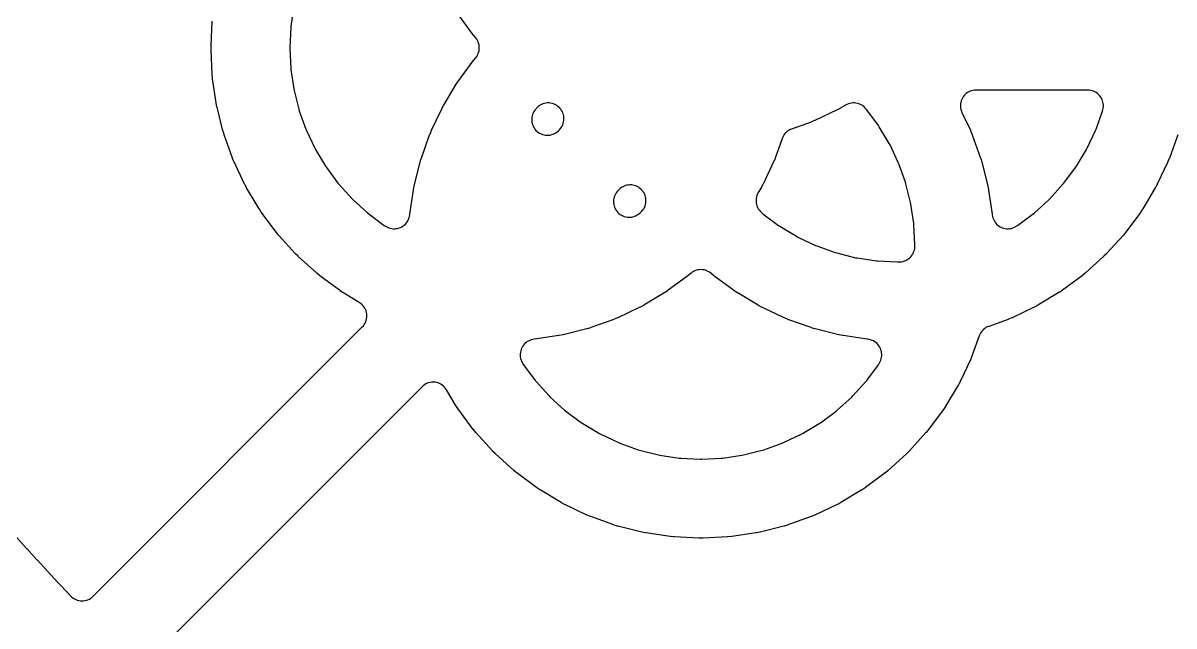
# Model space of a CAD drawing. Header units: millimetres. Extents: x -45 to 45, y -45 to 45.
# Drawn here: x -29.73 to -11.34, y -28.13 to -18.5 of the extents above; entities that cross this region are included whole.
import ezdxf

# ---------------------------------------------------------------- set-up
doc = ezdxf.new("R2010")
doc.units = ezdxf.units.MM
doc.layers.add('CUT_INNER', color=6, linetype='Continuous')
doc.layers.add('ENGRAVE', color=7, linetype='Continuous')

msp = doc.modelspace()

# ---------------------------------------------------------------- linework, layer by layer
at = {"layer": 'CUT_INNER'}
for points in [[(-25.4053, -18.2451), (-25.451, -18.5527), (-25.4534, -18.5771), (-25.4686, -18.8877), (-25.4686, -18.9123), (-25.4534, -19.2229), (-25.451, -19.2473), (-25.4053, -19.5549), (-25.4006, -19.579), (-25.325, -19.8806), (-25.3179, -19.9041), (-25.2131, -20.1969), (-25.2037, -20.2196), (-25.0708, -20.5007), (-25.0592, -20.5224), (-24.8993, -20.7891), (-24.8857, -20.8095), (-24.7004, -21.0593), (-24.6849, -21.0782), (-24.476, -21.3087), (-24.4587, -21.326), (-24.2282, -21.5349), (-24.2093, -21.5504), (-23.9595, -21.7357), (-23.9391, -21.7493), (-23.9313, -21.754), (-23.9102, -21.7653), (-23.8881, -21.7745), (-23.8653, -21.7816), (-23.8418, -21.7865), (-23.818, -21.7891), (-23.7941, -21.7894), (-23.7702, -21.7874), (-23.7466, -21.7831), (-23.7236, -21.7766), (-23.7012, -21.768), (-23.6798, -21.7572), (-23.6596, -21.7444), (-23.6406, -21.7298), (-23.6232, -21.7134), (-23.6074, -21.6954), (-23.5933, -21.676), (-23.5812, -21.6553), (-23.5712, -21.6336), (-23.5632, -21.611), (-23.5575, -21.5877), (-23.554, -21.564), (-23.554, -21.5636), (-23.5532, -21.5576), (-23.4958, -21.1705), (-23.4948, -21.1644), (-23.4839, -21.1098), (-23.4826, -21.1038), (-23.3875, -20.7242), (-23.3858, -20.7183), (-23.3697, -20.665), (-23.3677, -20.6592), (-23.2359, -20.2908), (-23.2337, -20.2851), (-23.2124, -20.2336), (-23.2099, -20.228), (-23.0426, -19.8743), (-23.0398, -19.8688), (-23.0136, -19.8197), (-23.0106, -19.8143), (-22.8094, -19.4787), (-22.8061, -19.4735), (-22.7752, -19.4272), (-22.7716, -19.4222), (-22.5385, -19.1079), (-22.5348, -19.103), (-22.4983, -19.0586), (-22.4837, -19.0389), (-22.4711, -19.0178), (-22.4606, -18.9957), (-22.4523, -18.9726), (-22.4463, -18.9488), (-22.4427, -18.9245), (-22.4415, -18.9), (-22.4427, -18.8755), (-22.4463, -18.8512), (-22.4523, -18.8274), (-22.4606, -18.8043), (-22.4711, -18.7822), (-22.4837, -18.7611), (-22.4983, -18.7414), (-22.5348, -18.697), (-22.5385, -18.6921), (-22.7716, -18.3778)], [(-29.8391, -26.7139), (-29.6756, -26.8954), (-29.6746, -26.8965), (-29.51, -27.0769), (-29.509, -27.0781), (-29.3433, -27.2575), (-29.3423, -27.2586), (-29.1755, -27.437), (-29.1745, -27.4382), (-29.0066, -27.6155), (-29.0056, -27.6167), (-28.9698, -27.654), (-28.9517, -27.6711), (-28.932, -27.6863), (-28.9109, -27.6995), (-28.8886, -27.7105), (-28.8653, -27.7192), (-28.8413, -27.7256), (-28.8167, -27.7296), (-28.7919, -27.7311), (-28.7671, -27.7301), (-28.7424, -27.7267), (-28.7183, -27.7208), (-28.6948, -27.7126), (-28.6723, -27.702), (-28.6509, -27.6893), (-28.6309, -27.6746), (-28.6125, -27.6579), (-24.3118, -23.3572), (-24.2949, -23.3385), (-24.28, -23.3182), (-24.2671, -23.2965), (-24.2566, -23.2736), (-24.2484, -23.2497), (-24.2426, -23.2252), (-24.2394, -23.2002), (-24.2386, -23.175), (-24.2405, -23.1498), (-24.2448, -23.125), (-24.2516, -23.1007), (-24.2609, -23.0772), (-24.2724, -23.0548), (-24.2862, -23.0337), (-24.302, -23.0141), (-24.3197, -22.9961), (-24.3391, -22.98), (-24.36, -22.966), (-24.6213, -22.8094), (-24.6265, -22.8061), (-24.6728, -22.7752), (-24.6778, -22.7716), (-24.9921, -22.5385), (-24.997, -22.5348), (-25.04, -22.4994), (-25.0446, -22.4954), (-25.3346, -22.2326), (-25.339, -22.2284), (-25.3784, -22.189), (-25.3826, -22.1846), (-25.6454, -21.8946), (-25.6494, -21.89), (-25.6848, -21.847), (-25.6885, -21.8421), (-25.9216, -21.5278), (-25.9252, -21.5228), (-25.9561, -21.4765), (-25.9594, -21.4713), (-26.1606, -21.1357), (-26.1636, -21.1303), (-26.1898, -21.0812), (-26.1926, -21.0757), (-26.3599, -20.722), (-26.3624, -20.7164), (-26.3837, -20.6649), (-26.3859, -20.6592), (-26.5177, -20.2908), (-26.5197, -20.285), (-26.5358, -20.2317), (-26.5375, -20.2258), (-26.6326, -19.8462), (-26.6339, -19.8402), (-26.6448, -19.7856), (-26.6458, -19.7795), (-26.7032, -19.3924), (-26.704, -19.3864), (-26.7094, -19.3309), (-26.7099, -19.3248), (-26.7291, -18.934), (-26.7292, -18.9278), (-26.7292, -18.8722), (-26.7291, -18.866), (-26.7099, -18.4752)], [(-11.2823, -20.2908), (-11.4141, -20.6592), (-11.4163, -20.6649), (-11.4376, -20.7164), (-11.4401, -20.722), (-11.6074, -21.0757), (-11.6102, -21.0812), (-11.6364, -21.1303), (-11.6394, -21.1357), (-11.8406, -21.4713), (-11.8439, -21.4765), (-11.8748, -21.5228), (-11.8784, -21.5278), (-12.1115, -21.8421), (-12.1152, -21.847), (-12.1506, -21.89), (-12.1546, -21.8946), (-12.4174, -22.1846), (-12.4216, -22.189), (-12.461, -22.2284), (-12.4654, -22.2326), (-12.7554, -22.4954), (-12.76, -22.4994), (-12.803, -22.5348), (-12.8079, -22.5385), (-13.1222, -22.7716), (-13.1272, -22.7752), (-13.1735, -22.8061), (-13.1787, -22.8094), (-13.5143, -23.0106), (-13.5197, -23.0136), (-13.5688, -23.0398), (-13.5743, -23.0426), (-13.928, -23.2099), (-13.9336, -23.2124), (-13.9851, -23.2337), (-13.9908, -23.2359), (-14.3017, -23.3472), (-14.3243, -23.3565), (-14.346, -23.3681), (-14.3664, -23.3817), (-14.3853, -23.3973), (-14.4027, -23.4147), (-14.4183, -23.4336), (-14.4319, -23.454), (-14.4435, -23.4757), (-14.4528, -23.4983), (-14.5641, -23.8092), (-14.5663, -23.8149), (-14.5876, -23.8664), (-14.5901, -23.872), (-14.7574, -24.2257), (-14.7602, -24.2312), (-14.7864, -24.2803), (-14.7894, -24.2857), (-14.9906, -24.6213), (-14.9939, -24.6265), (-15.0248, -24.6728), (-15.0284, -24.6778), (-15.2615, -24.9921), (-15.2652, -24.997), (-15.3006, -25.04), (-15.3046, -25.0446), (-15.5674, -25.3346), (-15.5716, -25.339), (-15.611, -25.3784), (-15.6154, -25.3826), (-15.9054, -25.6454), (-15.91, -25.6494), (-15.953, -25.6848), (-15.9579, -25.6885), (-16.2722, -25.9216), (-16.2772, -25.9252), (-16.3235, -25.9561), (-16.3287, -25.9594), (-16.6643, -26.1606), (-16.6697, -26.1636), (-16.7188, -26.1898), (-16.7243, -26.1926), (-17.078, -26.3599), (-17.0836, -26.3624), (-17.1351, -26.3837), (-17.1408, -26.3859), (-17.5092, -26.5177), (-17.515, -26.5197), (-17.5683, -26.5358), (-17.5742, -26.5375), (-17.9538, -26.6326), (-17.9598, -26.6339), (-18.0144, -26.6448), (-18.0205, -26.6458), (-18.4076, -26.7032), (-18.4136, -26.704), (-18.4691, -26.7094), (-18.4752, -26.7099), (-18.866, -26.7291), (-18.8722, -26.7292), (-18.9278, -26.7292), (-18.934, -26.7291), (-19.3248, -26.7099), (-19.3309, -26.7094), (-19.3864, -26.704), (-19.3924, -26.7032), (-19.7795, -26.6458), (-19.7856, -26.6448), (-19.8402, -26.6339), (-19.8462, -26.6326), (-20.2258, -26.5375), (-20.2317, -26.5358), (-20.285, -26.5197), (-20.2908, -26.5177), (-20.6592, -26.3859), (-20.6649, -26.3837), (-20.7164, -26.3624), (-20.722, -26.3599), (-21.0757, -26.1926), (-21.0812, -26.1898), (-21.1303, -26.1636), (-21.1357, -26.1606), (-21.4713, -25.9594), (-21.4765, -25.9561), (-21.5228, -25.9252), (-21.5278, -25.9216), (-21.8421, -25.6885), (-21.847, -25.6848), (-21.89, -25.6494), (-21.8946, -25.6454), (-22.1846, -25.3826), (-22.189, -25.3784), (-22.2284, -25.339), (-22.2326, -25.3346), (-22.4954, -25.0446), (-22.4994, -25.04), (-22.5348, -24.997), (-22.5385, -24.9921), (-22.7716, -24.6778), (-22.7752, -24.6728), (-22.8061, -24.6265), (-22.8094, -24.6213), (-22.966, -24.36), (-22.98, -24.3391), (-22.9961, -24.3197), (-23.0141, -24.302), (-23.0337, -24.2862), (-23.0548, -24.2724), (-23.0772, -24.2609), (-23.1007, -24.2516), (-23.125, -24.2448), (-23.1498, -24.2405), (-23.175, -24.2386), (-23.2002, -24.2394), (-23.2252, -24.2426), (-23.2497, -24.2484), (-23.2736, -24.2566), (-23.2965, -24.2671), (-23.3182, -24.28), (-23.3385, -24.2949), (-23.3572, -24.3118), (-27.6579, -28.6125)]]:
    msp.add_lwpolyline(points, dxfattribs=at)
for points in [[(-14.5281, -19.5761), (-14.5518, -19.5796), (-14.575, -19.5853), (-14.5976, -19.5931), (-14.6194, -19.6032), (-14.6401, -19.6152), (-14.6596, -19.6292), (-14.6776, -19.6449), (-14.694, -19.6624), (-14.7087, -19.6813), (-14.7215, -19.7015), (-14.7323, -19.7229), (-14.7411, -19.7452), (-14.7476, -19.7682), (-14.7519, -19.7918), (-14.754, -19.8157), (-14.7537, -19.8396), (-14.7512, -19.8634), (-14.7464, -19.8869), (-14.7393, -19.9098), (-14.7301, -19.9319), (-14.5901, -20.228), (-14.5876, -20.2336), (-14.5663, -20.2851), (-14.5641, -20.2908), (-14.4323, -20.6592), (-14.4303, -20.665), (-14.4142, -20.7183), (-14.4125, -20.7242), (-14.3174, -21.1038), (-14.3161, -21.1098), (-14.3052, -21.1644), (-14.3042, -21.1705), (-14.2468, -21.5576), (-14.246, -21.5636), (-14.246, -21.564), (-14.2423, -21.5889), (-14.2361, -21.6133), (-14.2274, -21.6369), (-14.2165, -21.6595), (-14.2033, -21.681), (-14.1881, -21.701), (-14.1709, -21.7193), (-14.152, -21.7359), (-14.1315, -21.7504), (-14.1096, -21.7628), (-14.0866, -21.773), (-14.0627, -21.7808), (-14.0381, -21.7862), (-14.0131, -21.789), (-13.988, -21.7894), (-13.9629, -21.7872), (-13.9382, -21.7825), (-13.9141, -21.7753), (-13.8909, -21.7658), (-13.8687, -21.754), (-13.8609, -21.7493), (-13.8405, -21.7357), (-13.5907, -21.5504), (-13.5718, -21.5349), (-13.3413, -21.326), (-13.324, -21.3087), (-13.1151, -21.0782), (-13.0996, -21.0593), (-12.9143, -20.8095), (-12.9007, -20.7891), (-12.7408, -20.5224), (-12.7292, -20.5007), (-12.5963, -20.2196), (-12.5869, -20.1969), (-12.484, -19.9092), (-12.477, -19.8863), (-12.4722, -19.8629), (-12.4697, -19.8391), (-12.4695, -19.8152), (-12.4716, -19.7914), (-12.476, -19.7678), (-12.4825, -19.7448), (-12.4913, -19.7226), (-12.5021, -19.7012), (-12.5149, -19.681), (-12.5296, -19.6622), (-12.5461, -19.6448), (-12.5641, -19.6291), (-12.5835, -19.6151), (-12.6042, -19.6031), (-12.6259, -19.5931), (-12.6485, -19.5852), (-12.6718, -19.5796), (-12.6954, -19.5761), (-12.7193, -19.575), (-14.5041, -19.575)], [(-21.5695, -19.9186), (-21.5812, -19.9406), (-21.5907, -19.9637), (-21.5978, -19.9876), (-21.6025, -20.0121), (-21.6047, -20.0369), (-21.6044, -20.0619), (-21.6017, -20.0866), (-21.5965, -20.111), (-21.5888, -20.1348), (-21.5789, -20.1577), (-21.5667, -20.1794), (-21.5525, -20.1999), (-21.5362, -20.2188), (-21.5182, -20.236), (-21.4985, -20.2514), (-21.4774, -20.2646), (-21.4551, -20.2758), (-21.4317, -20.2846), (-21.4077, -20.2911), (-21.383, -20.2951), (-21.3581, -20.2967), (-21.3332, -20.2958), (-21.3085, -20.2924), (-21.2843, -20.2865), (-21.2607, -20.2783), (-21.2381, -20.2678), (-21.2167, -20.255), (-21.1966, -20.2402), (-21.1781, -20.2235), (-21.1618, -20.2072), (-21.1457, -20.1895), (-21.1314, -20.1704), (-21.119, -20.15), (-21.1086, -20.1285), (-21.1003, -20.1061), (-21.0942, -20.083), (-21.0903, -20.0594), (-21.0886, -20.0356), (-21.0893, -20.0117), (-21.0922, -19.988), (-21.0974, -19.9647), (-21.1047, -19.942), (-21.1143, -19.92), (-21.1258, -19.8991), (-21.1393, -19.8794), (-21.1546, -19.8611), (-21.1716, -19.8443), (-21.1902, -19.8292), (-21.21, -19.816), (-21.2118, -19.8149), (-21.2334, -19.8034), (-21.2561, -19.794), (-21.2796, -19.7869), (-21.3036, -19.7821), (-21.3281, -19.7797), (-21.3526, -19.7797), (-21.377, -19.7821), (-21.4011, -19.7869), (-21.4245, -19.794), (-21.4472, -19.8034), (-21.4688, -19.8149), (-21.4892, -19.8286), (-21.5082, -19.8441), (-21.5256, -19.8615), (-21.5349, -19.8718), (-21.5504, -19.8907), (-21.5557, -19.8978)], [(-17.4743, -20.2065), (-17.496, -20.2181), (-17.5164, -20.2317), (-17.5353, -20.2473), (-17.5527, -20.2647), (-17.5683, -20.2836), (-17.5819, -20.304), (-17.5935, -20.3257), (-17.6028, -20.3483), (-17.7141, -20.6592), (-17.7163, -20.6649), (-17.7376, -20.7164), (-17.7401, -20.722), (-17.9074, -21.0757), (-17.9102, -21.0812), (-17.9364, -21.1303), (-17.9394, -21.1357), (-17.9851, -21.2118), (-17.9966, -21.2334), (-18.006, -21.2561), (-18.0131, -21.2796), (-18.0179, -21.3036), (-18.0203, -21.3281), (-18.0203, -21.3526), (-18.0179, -21.377), (-18.0131, -21.4011), (-18.006, -21.4245), (-17.9966, -21.4472), (-17.9851, -21.4688), (-17.9714, -21.4892), (-17.9559, -21.5082), (-17.9385, -21.5256), (-17.9282, -21.5349), (-17.9093, -21.5504), (-17.6595, -21.7357), (-17.6391, -21.7493), (-17.3724, -21.9092), (-17.3507, -21.9208), (-17.0696, -22.0537), (-17.0469, -22.0631), (-16.7541, -22.1679), (-16.7306, -22.175), (-16.429, -22.2506), (-16.4049, -22.2553), (-16.0973, -22.301), (-16.0729, -22.3034), (-15.7623, -22.3186), (-15.7377, -22.3186), (-15.7197, -22.3178), (-15.6953, -22.3153), (-15.6712, -22.3106), (-15.6477, -22.3034), (-15.6251, -22.294), (-15.6034, -22.2825), (-15.583, -22.2689), (-15.5641, -22.2533), (-15.5467, -22.2359), (-15.5311, -22.217), (-15.5175, -22.1966), (-15.506, -22.1749), (-15.4966, -22.1523), (-15.4894, -22.1288), (-15.4847, -22.1047), (-15.4822, -22.0803), (-15.4814, -22.0623), (-15.4814, -22.0377), (-15.4966, -21.7271), (-15.499, -21.7027), (-15.5447, -21.3951), (-15.5494, -21.371), (-15.625, -21.0694), (-15.6321, -21.0459), (-15.7369, -20.7531), (-15.7463, -20.7304), (-15.8792, -20.4493), (-15.8908, -20.4276), (-16.0507, -20.1609), (-16.0643, -20.1405), (-16.2496, -19.8907), (-16.2651, -19.8718), (-16.2744, -19.8615), (-16.2918, -19.8441), (-16.3108, -19.8286), (-16.3312, -19.8149), (-16.3528, -19.8034), (-16.3755, -19.794), (-16.3989, -19.7869), (-16.423, -19.7821), (-16.4474, -19.7797), (-16.4719, -19.7797), (-16.4964, -19.7821), (-16.5204, -19.7869), (-16.5439, -19.794), (-16.5666, -19.8034), (-16.5882, -19.8149), (-16.6643, -19.8606), (-16.6697, -19.8636), (-16.7188, -19.8898), (-16.7243, -19.8926), (-17.078, -20.0599), (-17.0836, -20.0624), (-17.1351, -20.0837), (-17.1408, -20.0859), (-17.4517, -20.1972)], [(-20.2397, -21.196), (-20.2542, -21.2153), (-20.2666, -21.236), (-20.2771, -21.2577), (-20.2854, -21.2804), (-20.2914, -21.3038), (-20.2952, -21.3276), (-20.2967, -21.3517), (-20.2958, -21.3758), (-20.2927, -21.3998), (-20.2872, -21.4233), (-20.2795, -21.4461), (-20.2696, -21.4682), (-20.2576, -21.4891), (-20.2437, -21.5088), (-20.2279, -21.5271), (-20.2105, -21.5438), (-20.1915, -21.5587), (-20.1712, -21.5717), (-20.1497, -21.5827), (-20.1272, -21.5916), (-20.104, -21.5982), (-20.0803, -21.6026), (-20.0562, -21.6047), (-20.0321, -21.6044), (-20.0081, -21.6019), (-19.9844, -21.597), (-19.9614, -21.5899), (-19.9391, -21.5805), (-19.9179, -21.5691), (-19.8978, -21.5557), (-19.8907, -21.5504), (-19.8718, -21.5349), (-19.8615, -21.5256), (-19.8441, -21.5082), (-19.8286, -21.4892), (-19.8149, -21.4688), (-19.8034, -21.4472), (-19.794, -21.4245), (-19.7869, -21.4011), (-19.7821, -21.377), (-19.7797, -21.3526), (-19.7797, -21.3281), (-19.7821, -21.3036), (-19.7869, -21.2796), (-19.794, -21.2561), (-19.8034, -21.2334), (-19.8149, -21.2118), (-19.816, -21.21), (-19.8292, -21.1902), (-19.8443, -21.1716), (-19.8611, -21.1546), (-19.8794, -21.1393), (-19.8991, -21.1258), (-19.92, -21.1143), (-19.942, -21.1047), (-19.9647, -21.0974), (-19.988, -21.0922), (-20.0117, -21.0893), (-20.0356, -21.0886), (-20.0594, -21.0903), (-20.083, -21.0942), (-20.1061, -21.1003), (-20.1285, -21.1086), (-20.15, -21.119), (-20.1704, -21.1314), (-20.1895, -21.1457), (-20.2072, -21.1618), (-20.2235, -21.1781)], [(-21.5889, -23.5577), (-21.6133, -23.5639), (-21.6369, -23.5726), (-21.6595, -23.5835), (-21.681, -23.5967), (-21.701, -23.6119), (-21.7193, -23.6291), (-21.7359, -23.648), (-21.7504, -23.6685), (-21.7628, -23.6904), (-21.773, -23.7134), (-21.7808, -23.7373), (-21.7862, -23.7619), (-21.789, -23.7869), (-21.7894, -23.812), (-21.7872, -23.8371), (-21.7825, -23.8618), (-21.7753, -23.8859), (-21.7658, -23.9091), (-21.754, -23.9313), (-21.7493, -23.9391), (-21.7357, -23.9595), (-21.5504, -24.2093), (-21.5349, -24.2282), (-21.326, -24.4587), (-21.3087, -24.476), (-21.0782, -24.6849), (-21.0593, -24.7004), (-20.8095, -24.8857), (-20.7891, -24.8993), (-20.5224, -25.0592), (-20.5007, -25.0708), (-20.2196, -25.2037), (-20.1969, -25.2131), (-19.9041, -25.3179), (-19.8806, -25.325), (-19.579, -25.4006), (-19.5549, -25.4053), (-19.2473, -25.451), (-19.2229, -25.4534), (-18.9123, -25.4686), (-18.8877, -25.4686), (-18.5771, -25.4534), (-18.5527, -25.451), (-18.2451, -25.4053), (-18.221, -25.4006), (-17.9194, -25.325), (-17.8959, -25.3179), (-17.6031, -25.2131), (-17.5804, -25.2037), (-17.2993, -25.0708), (-17.2776, -25.0592), (-17.0109, -24.8993), (-16.9905, -24.8857), (-16.7407, -24.7004), (-16.7218, -24.6849), (-16.4913, -24.476), (-16.474, -24.4587), (-16.2651, -24.2282), (-16.2496, -24.2093), (-16.0643, -23.9595), (-16.0507, -23.9391), (-16.046, -23.9313), (-16.0347, -23.9102), (-16.0255, -23.8881), (-16.0184, -23.8653), (-16.0135, -23.8418), (-16.0109, -23.818), (-16.0106, -23.7941), (-16.0126, -23.7702), (-16.0169, -23.7466), (-16.0234, -23.7236), (-16.032, -23.7012), (-16.0428, -23.6798), (-16.0556, -23.6596), (-16.0702, -23.6406), (-16.0866, -23.6232), (-16.1046, -23.6074), (-16.124, -23.5933), (-16.1447, -23.5812), (-16.1664, -23.5712), (-16.189, -23.5632), (-16.2123, -23.5575), (-16.236, -23.554), (-16.2364, -23.554), (-16.2424, -23.5532), (-16.6295, -23.4958), (-16.6356, -23.4948), (-16.6902, -23.4839), (-16.6962, -23.4826), (-17.0758, -23.3875), (-17.0817, -23.3858), (-17.135, -23.3697), (-17.1408, -23.3677), (-17.5092, -23.2359), (-17.5149, -23.2337), (-17.5664, -23.2124), (-17.572, -23.2099), (-17.9257, -23.0426), (-17.9312, -23.0398), (-17.9803, -23.0136), (-17.9857, -23.0106), (-18.3213, -22.8094), (-18.3265, -22.8061), (-18.3728, -22.7752), (-18.3778, -22.7716), (-18.6921, -22.5385), (-18.697, -22.5348), (-18.7414, -22.4983), (-18.7611, -22.4837), (-18.7822, -22.4711), (-18.8043, -22.4606), (-18.8274, -22.4523), (-18.8512, -22.4463), (-18.8755, -22.4427), (-18.9, -22.4415), (-18.9245, -22.4427), (-18.9488, -22.4463), (-18.9726, -22.4523), (-18.9957, -22.4606), (-19.0178, -22.4711), (-19.0389, -22.4837), (-19.0586, -22.4983), (-19.103, -22.5348), (-19.1079, -22.5385), (-19.4222, -22.7716), (-19.4272, -22.7752), (-19.4735, -22.8061), (-19.4787, -22.8094), (-19.8143, -23.0106), (-19.8197, -23.0136), (-19.8688, -23.0398), (-19.8743, -23.0426), (-20.228, -23.2099), (-20.2336, -23.2124), (-20.2851, -23.2337), (-20.2908, -23.2359), (-20.6592, -23.3677), (-20.665, -23.3697), (-20.7183, -23.3858), (-20.7242, -23.3875), (-21.1038, -23.4826), (-21.1098, -23.4839), (-21.1644, -23.4948), (-21.1705, -23.4958), (-21.5576, -23.5532), (-21.5636, -23.554), (-21.564, -23.554)]]:
    msp.add_lwpolyline(points, close=True, dxfattribs=at)
at = {"layer": 'ENGRAVE'}
msp.add_circle((0, 0), 42.525, dxfattribs=at)

doc.saveas('drawing.dxf')
